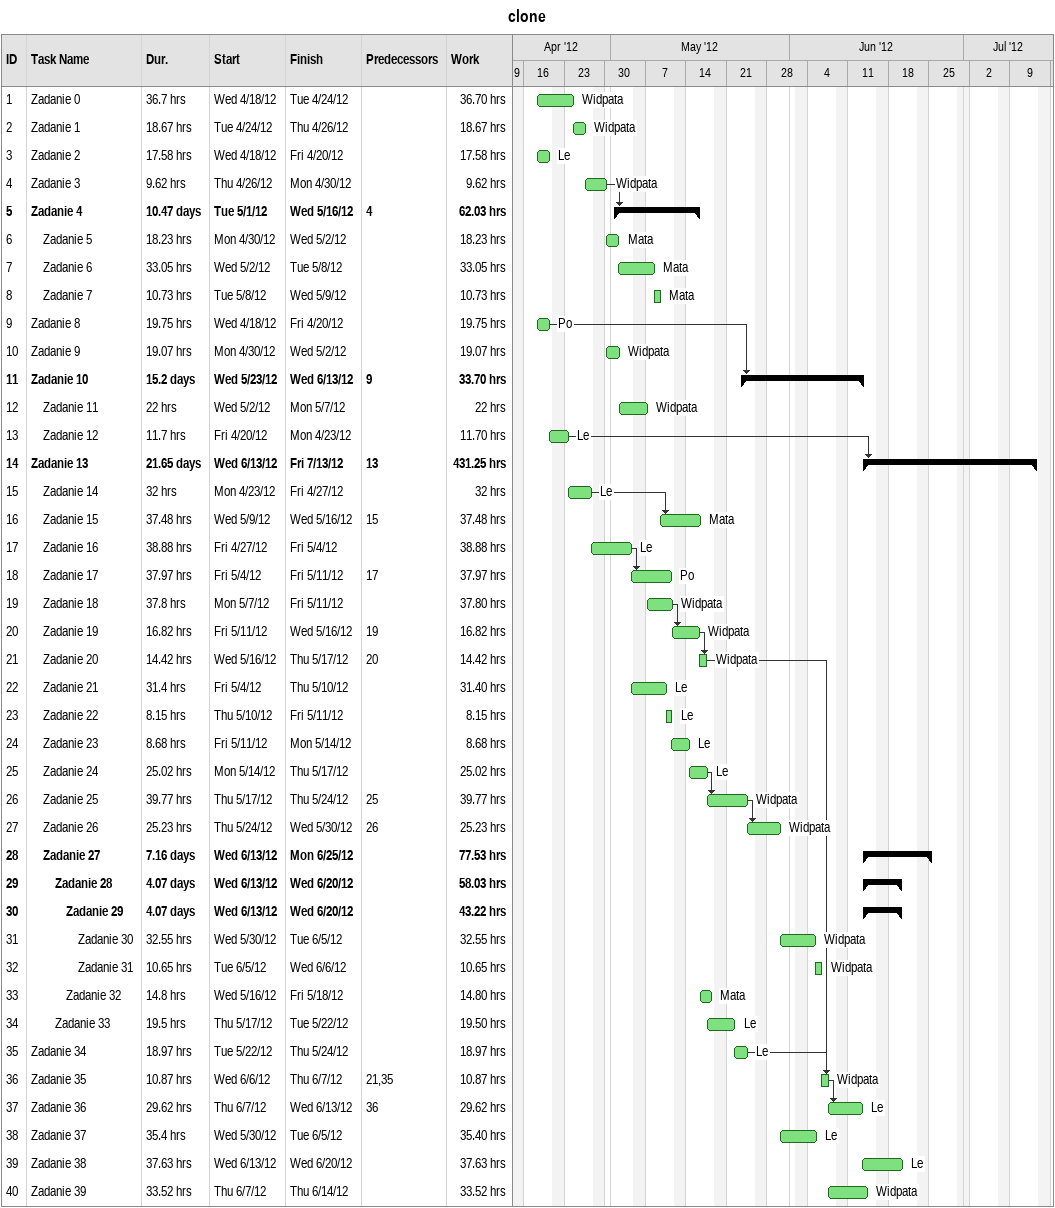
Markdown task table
clone

| ID | Level | Task | Duration | Start | Finish | Predecessors | Resources | Work (h) |
|---|---|---|---|---|---|---|---|---|
| 1 | 1 | Zadanie 0 | 36.7h | 2012-04-18 | 2012-04-24 |  | Widpata | 36.70 |
| 2 | 1 | Zadanie 1 | 18.67h | 2012-04-24 | 2012-04-26 |  | Widpata | 18.67 |
| 3 | 1 | Zadanie 2 | 17.58h | 2012-04-18 | 2012-04-20 |  | Le | 17.58 |
| 4 | 1 | Zadanie 3 | 9.62h | 2012-04-26 | 2012-04-30 |  | Widpata | 9.62 |
| 5 | 1 | **Zadanie 4** | 10.47d | 2012-05-01 | 2012-05-16 | 4 |  | 62.03 |
| 6 | 2 | Zadanie 5 | 18.23h | 2012-04-30 | 2012-05-02 |  | Mata | 18.23 |
| 7 | 2 | Zadanie 6 | 33.05h | 2012-05-02 | 2012-05-08 |  | Mata | 33.05 |
| 8 | 2 | Zadanie 7 | 10.73h | 2012-05-08 | 2012-05-09 |  | Mata | 10.73 |
| 9 | 1 | Zadanie 8 | 19.75h | 2012-04-18 | 2012-04-20 |  | Po | 19.75 |
| 10 | 1 | Zadanie 9 | 19.07h | 2012-04-30 | 2012-05-02 |  | Widpata | 19.07 |
| 11 | 1 | **Zadanie 10** | 15.2d | 2012-05-23 | 2012-06-13 | 9 |  | 33.70 |
| 12 | 2 | Zadanie 11 | 22h | 2012-05-02 | 2012-05-07 |  | Widpata | 22 |
| 13 | 2 | Zadanie 12 | 11.7h | 2012-04-20 | 2012-04-23 |  | Le | 11.70 |
| 14 | 1 | **Zadanie 13** | 21.65d | 2012-06-13 | 2012-07-13 | 13 |  | 431.25 |
| 15 | 2 | Zadanie 14 | 32h | 2012-04-23 | 2012-04-27 |  | Le | 32 |
| 16 | 2 | Zadanie 15 | 37.48h | 2012-05-09 | 2012-05-16 | 15 | Mata | 37.48 |
| 17 | 2 | Zadanie 16 | 38.88h | 2012-04-27 | 2012-05-04 |  | Le | 38.88 |
| 18 | 2 | Zadanie 17 | 37.97h | 2012-05-04 | 2012-05-11 | 17 | Po | 37.97 |
| 19 | 2 | Zadanie 18 | 37.8h | 2012-05-07 | 2012-05-11 |  | Widpata | 37.80 |
| 20 | 2 | Zadanie 19 | 16.82h | 2012-05-11 | 2012-05-16 | 19 | Widpata | 16.82 |
| 21 | 2 | Zadanie 20 | 14.42h | 2012-05-16 | 2012-05-17 | 20 | Widpata | 14.42 |
| 22 | 2 | Zadanie 21 | 31.4h | 2012-05-04 | 2012-05-10 |  | Le | 31.40 |
| 23 | 2 | Zadanie 22 | 8.15h | 2012-05-10 | 2012-05-11 |  | Le | 8.15 |
| 24 | 2 | Zadanie 23 | 8.68h | 2012-05-11 | 2012-05-14 |  | Le | 8.68 |
| 25 | 2 | Zadanie 24 | 25.02h | 2012-05-14 | 2012-05-17 |  | Le | 25.02 |
| 26 | 2 | Zadanie 25 | 39.77h | 2012-05-17 | 2012-05-24 | 25 | Widpata | 39.77 |
| 27 | 2 | Zadanie 26 | 25.23h | 2012-05-24 | 2012-05-30 | 26 | Widpata | 25.23 |
| 28 | 2 | **Zadanie 27** | 7.16d | 2012-06-13 | 2012-06-25 |  |  | 77.53 |
| 29 | 3 | **Zadanie 28** | 4.07d | 2012-06-13 | 2012-06-20 |  |  | 58.03 |
| 30 | 4 | **Zadanie 29** | 4.07d | 2012-06-13 | 2012-06-20 |  |  | 43.22 |
| 31 | 5 | Zadanie 30 | 32.55h | 2012-05-30 | 2012-06-05 |  | Widpata | 32.55 |
| 32 | 5 | Zadanie 31 | 10.65h | 2012-06-05 | 2012-06-06 |  | Widpata | 10.65 |
| 33 | 4 | Zadanie 32 | 14.8h | 2012-05-16 | 2012-05-18 |  | Mata | 14.80 |
| 34 | 3 | Zadanie 33 | 19.5h | 2012-05-17 | 2012-05-22 |  | Le | 19.50 |
| 35 | 1 | Zadanie 34 | 18.97h | 2012-05-22 | 2012-05-24 |  | Le | 18.97 |
| 36 | 1 | Zadanie 35 | 10.87h | 2012-06-06 | 2012-06-07 | 21, 35 | Widpata | 10.87 |
| 37 | 1 | Zadanie 36 | 29.62h | 2012-06-07 | 2012-06-13 | 36 | Le | 29.62 |
| 38 | 1 | Zadanie 37 | 35.4h | 2012-05-30 | 2012-06-05 |  | Le | 35.40 |
| 39 | 1 | Zadanie 38 | 37.63h | 2012-06-13 | 2012-06-20 |  | Le | 37.63 |
| 40 | 1 | Zadanie 39 | 33.52h | 2012-06-07 | 2012-06-14 |  | Widpata | 33.52 |
